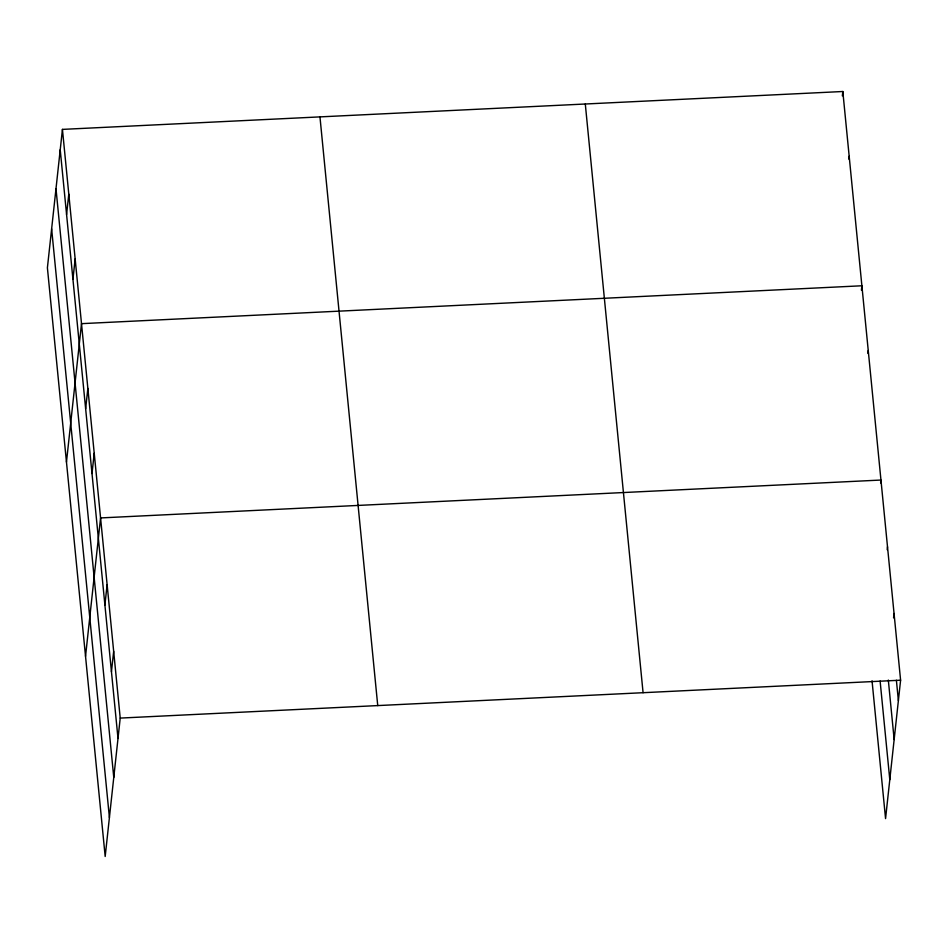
<?xml version="1.0" encoding="UTF-8"?>
<svg xmlns="http://www.w3.org/2000/svg" width="948" height="948" viewBox="0 0 948 948"><rect width="100%" height="100%" fill="white"/><g stroke="black" fill="none" stroke-linecap="round" stroke-linejoin="round"><path stroke-width="1.42" d="M62.438 129.39L47.4 267.798L105.181 856.494L120.218 718.086L62.438 129.39L842.819 91.506L900.6 680.202L885.562 818.61L872.042 680.818M66.573 214.521L68.789 194.139M72.937 279.269L75.153 258.899M66.467 462.067L81.504 323.659L861.886 285.775L861.412 290.135M85.64 408.789L87.856 388.419M92.003 473.55L94.219 453.18M85.533 656.336L100.571 517.928L880.953 480.044L880.645 482.959M104.908 605.025L107.112 584.655M111.449 671.741L113.665 651.371M842.345 95.867L842.819 91.506M848.863 159.169L849.183 156.254M867.93 353.438L868.25 350.535M887.186 549.674L887.506 546.771M893.573 617.847L894.047 613.486M120.218 718.086L900.6 680.202M896.393 680.273L898.384 700.572M888.323 680.06L894.154 739.535M880.111 681.031L889.793 779.659M585.295 104.007L643.076 692.704M319.962 116.888L377.742 705.585M60.222 149.76L118.002 738.456M55.991 188.711L113.772 777.419M51.63 228.847L109.411 817.543"/></g></svg>
